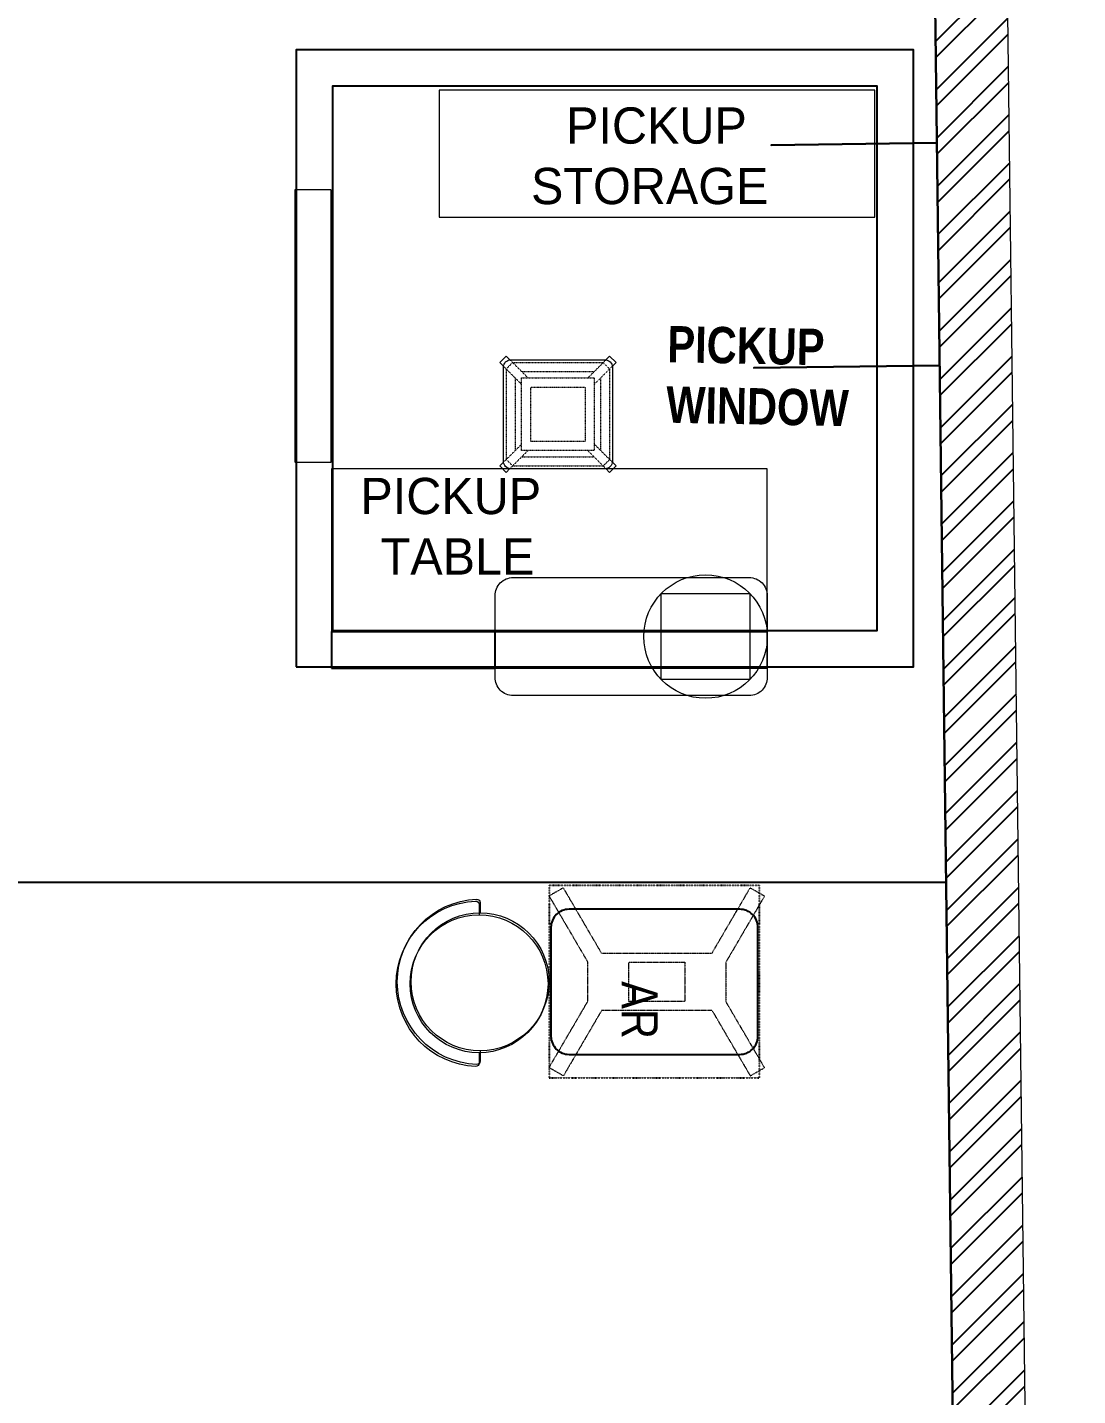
# Model space of a CAD drawing. Header units: millimetres. Extents: x 3788 to 9573, y -5445 to 12828.
# Drawn here: x 6680 to 9573, y 6663 to 10433 of the extents above; entities that cross this region are included whole.
import ezdxf

# ---------------------------------------------------------------- set-up
doc = ezdxf.new("R2010")
doc.units = ezdxf.units.MM
for name, pattern in [('a_p6_plan_L18$0$HIDDEN', [0.375, 0.25, -0.125]), ('ACAD_ISO03W100', [30, 12, -18]), ('DASHED', [100, -100]), ('DOT', [0.25, 0, -0.25]), ('HIDDEN2', [0.1875, 0.125, -0.0625])]:
    doc.linetypes.add(name, pattern=pattern)
for name, color, linetype, lineweight in [('Floor-Unit', 1, 'Continuous', 9), ('I-LK CURTAIN', 5, 'a_p6_plan_L18$0$HIDDEN', 9), ('I-LK EQPMT', 3, 'Continuous', 18), ('I-LK FF&E', 1, 'Continuous', 9), ('I-LK PARTITION', 21, 'Continuous', 25), ('I-LK TEXT', 31, 'Continuous', 5), ('LENS_CURTAIN', 5, 'a_p6_plan_L18$0$HIDDEN', 9), ('LENS_PARTITION', 21, 'Continuous', 25), ('LENS_TEXT', 31, 'Continuous', 5), ('LN-ELEVATION-1', 81, 'Continuous', 13), ('LN-ELEVATION-2', 103, 'Continuous', 20), ('LN-ELEVATION-3', 125, 'a_p6_plan_L18$0$HIDDEN', 18), ('LN-ELEVATION-4', 145, 'Continuous', 13), ('LN-ELEVATION-5', 167, 'Continuous', 5)]:
    doc.layers.add(name, color=color, linetype=linetype, lineweight=lineweight)
for name, color, linetype in [('RETAIL_SEPARATOR', 4, 'DASHED'), ('WALLS', 7, 'Continuous'), ('WALLS_3D', 7, 'Continuous')]:
    doc.layers.add(name, color=color, linetype=linetype)
doc.styles.add('LK TXT', font='Arial Narrow.ttf')

# ---------------------------------------------------------------- blocks, each defined once
blk = doc.blocks.new('dfghthrtwe')
at = {"layer": 'LN-ELEVATION-1', "ltscale": 0.5}
blk.add_lwpolyline([(130, -225), (-130, -225, -0.414214), (-150, -205), (-150, 55, -0.414214), (-130, 75), (130, 75, -0.414214), (150, 55), (150, -205, -0.414214)], format="xyb", close=True, dxfattribs=at)
at = {"layer": 'LN-ELEVATION-3', "linetype": 'ACAD_ISO03W100', "ltscale": 0.05}
for p, q in [((-100, 7.3), (-142.4, 49.7)), ((-142.4, -199.7), (-142.4, 49.7)), ((-82.3, 25), (-124.7, 67.4)), ((124.7, 67.4), (-124.7, 67.4)), ((99.7, 42.4), (-99.7, 42.4)), ((82.3, 25), (124.7, 67.4)), ((100, 7.3), (142.4, 49.7)), ((142.4, -199.7), (142.4, 49.7)), ((-117.4, -174.7), (-117.4, 24.7)), ((117.4, -174.7), (117.4, 24.7)), ((-100, -157.3), (-142.4, -199.7)), ((-82.3, -175), (-124.7, -217.4)), ((82.3, -175), (124.7, -217.4)), ((100, -157.3), (142.4, -199.7)), ((124.7, -217.4), (-124.7, -217.4)), ((99.7, -192.4), (-99.7, -192.4))]:
    blk.add_line(p, q, dxfattribs=at)
for points in [[(-132.2, 74.9), (-124.7, 67.4), (-142.4, 49.7), (-149.9, 57.2)], [(132.2, 74.9), (124.7, 67.4), (142.4, 49.7), (149.9, 57.2)], [(-132.2, -224.9), (-124.7, -217.4), (-142.4, -199.7), (-149.9, -207.2)], [(132.2, -224.9), (124.7, -217.4), (142.4, -199.7), (149.9, -207.2)]]:
    blk.add_lwpolyline(points, dxfattribs=at)
for points in [[(100, -175), (-100, -175), (-100, 25), (100, 25)], [(75, -150), (-75, -150), (-75, 0), (75, 0)]]:
    blk.add_lwpolyline(points, close=True, dxfattribs=at)
at = {"layer": 'LN-ELEVATION-5', "ltscale": 0.5}
for points in [[(-149.9, 57.2), (-160.1, 67.4), (-142.4, 85.1), (-132.2, 74.9)], [(149.9, 57.2), (160.1, 67.4), (142.4, 85.1), (132.2, 74.9)], [(-149.9, -207.2), (-160.1, -217.4), (-142.4, -235.1), (-132.2, -224.9)], [(149.9, -207.2), (160.1, -217.4), (142.4, -235.1), (132.2, -224.9)]]:
    blk.add_lwpolyline(points, dxfattribs=at)
blk = doc.blocks.new('PICK_UP_WINDOW_1', base_point=(0, 56.2))
at = {"layer": 'Floor-Unit'}
for points in [[(1597.1, 1382), (1597.1, 1732), (397.1, 1732), (397.1, 1382)], [(101.3, 238.8), (1301.3, 238.8), (1301.3, 688.8), (101.3, 688.8)], [(1254.2, 108.8), (1254.2, 343.8), (1008.2, 343.8), (1008.2, 108.8)]]:
    blk.add_lwpolyline(points, close=True, dxfattribs=at)
blk.add_lwpolyline([(551.3, 113.8), (551.3, 338.8, -0.414214), (601.3, 388.8), (1251.3, 388.8, -0.414214), (1301.3, 338.8), (1301.3, 113.8, -0.414214), (1251.3, 63.8), (601.3, 63.8, -0.414214)], format="xyb", close=True, dxfattribs=at)
blk.add_circle((1131.2, 226.3), 170.1, dxfattribs=at)
at = {"layer": 'I-LK CURTAIN', "ltscale": 5}
blk.add_lwpolyline([(0, 1457.1), (0, 707.1), (100, 707.1), (100, 1457.1)], close=True, dxfattribs=at)
at = {"layer": 'I-LK PARTITION', "color": 7}
for points in [[(3.5, 143.2), (1703.5, 143.2), (1703.5, 1843.2), (3.5, 1843.2)], [(103.5, 243.2), (1603.5, 243.2), (1603.5, 1743.2), (103.5, 1743.2)]]:
    blk.add_lwpolyline(points, close=True, dxfattribs=at)
at = {"layer": 'LENS_CURTAIN', "ltscale": 5}
blk.add_lwpolyline([(1301.3, 238.8), (551.3, 238.8), (551.3, 138.8), (1301.3, 138.8)], close=True, dxfattribs=at)
at = {"layer": 'LENS_PARTITION'}
blk.add_lwpolyline([(101.3, 138.8), (551.3, 138.8), (551.3, 238.8), (101.3, 238.8)], close=True, dxfattribs=at)
at = {"layer": 'Floor-Unit', "rotation": 179.9999999999999}
blk.add_blockref('DFGHTHRTWE', (724.6, 763.8), dxfattribs=at)
at = {"layer": 'Floor-Unit', "color": 0, "linetype": 'Continuous', "ltscale": 3, "char_height": 100, "attachment_point": 5}
for s, width, insert in [(' PICKUP STORAGE', 1099.487, (977.4, 1550.4)), ('\\pxqc;PICKUP  TABLE  ', 783.964, (448.1, 530.2))]:
    blk.add_mtext_dynamic_manual_height_columns(s, width=width, gutter_width=1, heights=[0], dxfattribs=dict(at, insert=insert))
at = {"layer": 'LENS_TEXT', "linetype": 'Continuous', "ltscale": 3, "insert": (1325.9, 942.3), "char_height": 100, "width": 602.89, "attachment_point": 5, "rotation": 358.8544}
blk.add_mtext('\\pxql;{\\fGill Sans MT Condensed|b1|i0|c0|p34;PICKUP WINDOW}', dxfattribs=at)
blk = doc.blocks.new('ar table')
at = {"layer": 'LN-ELEVATION-2', "linetype": 'DOT', "lineweight": 25, "transparency": 33554493}
blk.add_lwpolyline([(0, 13.4), (530, 13.4), (530, 593.4), (0, 593.4)], close=True, dxfattribs=at)
at = {"layer": 'LN-ELEVATION-2', "lineweight": 25}
blk.add_lwpolyline([(465, 68.2), (465, 538.2, 0.414214), (415, 588.2), (115, 588.2, 0.414214), (65, 538.2), (65, 68.2, 0.414214), (115, 18.2), (415, 18.2, 0.414214)], format="xyb", close=True, dxfattribs=at)
at = {"layer": 'LN-ELEVATION-4', "linetype": 'HIDDEN2', "ltscale": 0.25, "transparency": 33554664}
for points in [[(185.8, 448.9), (5.9, 554), (28.5, 593.4), (211.1, 486.7)], [(344.2, 448.9), (524.1, 554), (501.5, 593.4), (318.9, 486.7)], [(211.1, 486.7), (318.9, 486.7)], [(185.8, 144.5), (185.8, 448.9)], [(344.2, 448.9), (344.2, 144.5)], [(185.8, 144.5), (5.9, 39.3), (28.5, 0), (211.1, 106.7)], [(344.2, 144.5), (524.1, 39.3), (501.5, 0), (318.9, 106.7)], [(318.9, 106.7), (211.1, 106.7)]]:
    blk.add_lwpolyline(points, dxfattribs=at)
blk.add_lwpolyline([(210.8, 374), (319.2, 374), (319.2, 219.4), (210.8, 219.4)], close=True, dxfattribs=at)
blk = doc.blocks.new('clinic doctor stool')
at = {"layer": 'I-LK FF&E', "color": 1, "ltscale": 100}
blk.add_lwpolyline([(228, 37.8), (228, 9.1, -0.426474), (218.5, 0, -0.959166), (218.5, 455.6, -0.426474), (228, 446.5), (228, 417.8)], format="xyb", dxfattribs=at)
blk.add_circle((228, 227.8), 190, dxfattribs=at)
blk = doc.blocks.new('doctors stool')
at = {"ltscale": 100}
blk.add_lwpolyline([(228, 37.8), (228, 9.1, -0.426474), (218.5, 0, -0.959166), (218.5, 455.6, -0.426474), (228, 446.5), (228, 417.8)], format="xyb", dxfattribs=at)
blk.add_circle((228, 227.8), 190, dxfattribs=at)
blk = doc.blocks.new('AR_1', base_point=(0, 0))
at = {"layer": 'I-LK EQPMT'}
for name, p, rotation in [('AR TABLE', (530, 1014.3), 180), ('CLINIC DOCTOR STOOL', (498.2, 0), 90)]:
    blk.add_blockref(name, p, dxfattribs=dict(at, rotation=rotation))
at = {"layer": 'I-LK FF&E', "rotation": 90}
blk.add_blockref('DOCTORS STOOL', (492.8, 2.9), dxfattribs=at)
at = {"layer": 'I-LK TEXT', "color": 0, "linetype": 'Continuous', "ltscale": 3, "insert": (263.3, 720.4), "char_height": 100, "attachment_point": 1, "style": 'LK TXT'}
blk.add_mtext_dynamic_manual_height_columns('AR', width=237.441, gutter_width=12.5, heights=[0], dxfattribs=at)

msp = doc.modelspace()

# ---------------------------------------------------------------- hatches: boundary and pattern name
at = {"layer": 'LENS_HATCH_WALL', "true_color": 0x787878}
h = msp.add_hatch(dxfattribs=at)
h.set_pattern_fill('ANSI32', scale=10, angle=90)
h.set_pattern_definition([(45, (0, 0), (-67.3519, 67.3519), []), (45, (44.9, 0), (-67.3519, 67.3519), [])])
h.paths.add_polyline_path([(9180.4, -5384.1), (9174.8, -4934.2), (9573, -4929.3), (9351.4, 12828.1), (3787.9, 12758.7), (4023.8, -5098.7), (4333.2, -5094.8), (4337.6, -5444.5)])
h.paths.add_polyline_path([(4537.5, -5437), (4530.7, -4892.4), (4221.2, -4896.2), (3990.6, 12561.2), (9153.9, 12625.7), (9370.5, -4731.8), (8972.3, -4736.8), (8980.4, -5381.6)])

# ---------------------------------------------------------------- linework, layer by layer
at = {"layer": 'LENS_WALL_OUTLINE', "lineweight": 13, "true_color": 0xffffff}
msp.add_lwpolyline([(9180.4, -5384.1), (9174.8, -4934.2), (9573, -4929.3), (9351.4, 12828.1), (3787.9, 12758.7), (4023.8, -5098.7), (4333.2, -5094.8), (4337.6, -5444.5)], close=True, dxfattribs=at)
at = {"layer": 'RETAIL_SEPARATOR'}
msp.add_line((4049.8, 8077.8), (9210.6, 8077.8), dxfattribs=at)
at = {"layer": 'WALLS'}
for p, q in [((9153.9, 12625.7), (9370.5, -4731.8)), ((9185.2, 10114.3), (8728.7, 10108.6)), ((9192.9, 9500.8), (8681, 9494.4))]:
    msp.add_line(p, q, dxfattribs=at)
at = {"layer": 'WALLS_3D'}
for points in [[(9153.9, 12625.7), (9370.5, -4731.8), (9370.5, -4731.8, 4181.8), (9153.9, 12625.7, 4181.8)], [(9185.2, 10114.3), (8728.7, 10108.6), (8728.7, 10108.6, 4181.8), (9185.2, 10114.3, 4181.8)], [(9192.9, 9500.8), (8681, 9494.4), (8681, 9494.4, 4181.8), (9192.9, 9500.8, 4181.8)]]:
    msp.add_3dface(points, dxfattribs=at)

# ---------------------------------------------------------------- block references
msp.add_blockref('PICK_UP_WINDOW_1', (7417.1, 8584.2))
at = {"rotation": 270}
msp.add_blockref('AR_1', (7696.4, 8067.8), dxfattribs=at)

doc.saveas('drawing.dxf')
